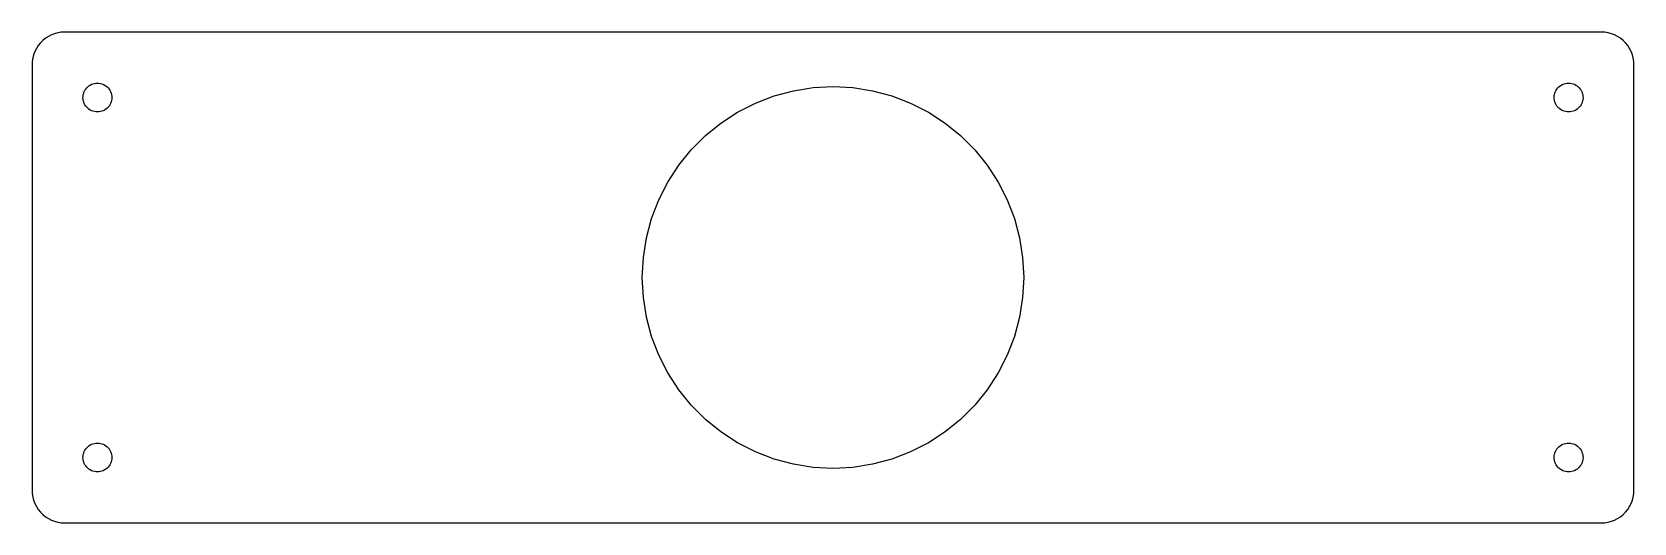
# Model space of a CAD drawing. Extents: x -147 to 147, y -45 to 45.
import ezdxf

# ---------------------------------------------------------------- set-up
doc = ezdxf.new("R2010")
doc.units = 0
doc.layers.get('0').update_dxf_attribs({"linetype": 'CONTINUOUS'})

msp = doc.modelspace()

# ---------------------------------------------------------------- linework, layer by layer
for points in [[(141.627, -44.9671), (142.247, -44.8689), (142.854, -44.7063), (143.44, -44.4813), (144, -44.1962), (144.527, -43.8541), (145.015, -43.4589), (145.459, -43.0148), (145.854, -42.5267), (146.196, -42), (146.481, -41.4404), (146.706, -40.8541), (146.869, -40.2475), (146.967, -39.6272), (147, -39), (147, 39), (146.967, 39.6272), (146.869, 40.2475), (146.706, 40.8541), (146.481, 41.4404), (146.196, 42), (145.854, 42.5267), (145.459, 43.0148), (145.015, 43.4589), (144.527, 43.8541), (144, 44.1962), (143.44, 44.4813), (142.854, 44.7063), (142.247, 44.8689), (141.627, 44.9671), (141, 45), (-141, 45), (-141.627, 44.9671), (-142.247, 44.8689), (-142.854, 44.7063), (-143.44, 44.4813), (-144, 44.1962), (-144.527, 43.8541), (-145.015, 43.4589), (-145.459, 43.0148), (-145.854, 42.5267), (-146.196, 42), (-146.481, 41.4404), (-146.706, 40.8541), (-146.869, 40.2475), (-146.967, 39.6272), (-147, 39), (-147, -39), (-146.967, -39.6272), (-146.869, -40.2475), (-146.706, -40.8541), (-146.481, -41.4404), (-146.196, -42), (-145.854, -42.5267), (-145.459, -43.0148), (-145.015, -43.4589), (-144.527, -43.8541), (-144, -44.1962), (-143.44, -44.4813), (-142.854, -44.7063), (-142.247, -44.8689), (-141.627, -44.9671), (-141, -45), (141, -45)], [(-135.277, 30.3645), (-135.551, 30.4079), (-135.819, 30.4797), (-136.078, 30.5791), (-136.325, 30.705), (-136.558, 30.8561), (-136.773, 31.0307), (-136.969, 31.2268), (-137.144, 31.4424), (-137.295, 31.675), (-137.421, 31.9221), (-137.52, 32.1811), (-137.592, 32.449), (-137.635, 32.723), (-137.65, 33), (-137.635, 33.277), (-137.592, 33.551), (-137.52, 33.8189), (-137.421, 34.0779), (-137.295, 34.325), (-137.144, 34.5576), (-136.969, 34.7732), (-136.773, 34.9693), (-136.558, 35.1439), (-136.325, 35.295), (-136.078, 35.4209), (-135.819, 35.5203), (-135.551, 35.5921), (-135.277, 35.6355), (-135, 35.65), (-134.723, 35.6355), (-134.449, 35.5921), (-134.181, 35.5203), (-133.922, 35.4209), (-133.675, 35.295), (-133.442, 35.1439), (-133.227, 34.9693), (-133.031, 34.7732), (-132.856, 34.5576), (-132.705, 34.325), (-132.579, 34.0779), (-132.48, 33.8189), (-132.408, 33.551), (-132.365, 33.277), (-132.35, 33), (-132.365, 32.723), (-132.408, 32.449), (-132.48, 32.1811), (-132.579, 31.9221), (-132.705, 31.675), (-132.856, 31.4424), (-133.031, 31.2268), (-133.227, 31.0307), (-133.442, 30.8561), (-133.675, 30.705), (-133.922, 30.5791), (-134.181, 30.4797), (-134.449, 30.4079), (-134.723, 30.3645), (-135, 30.35)], [(134.723, 30.3645), (134.449, 30.4079), (134.181, 30.4797), (133.922, 30.5791), (133.675, 30.705), (133.442, 30.8561), (133.227, 31.0307), (133.031, 31.2268), (132.856, 31.4424), (132.705, 31.675), (132.579, 31.9221), (132.48, 32.1811), (132.408, 32.449), (132.365, 32.723), (132.35, 33), (132.365, 33.277), (132.408, 33.551), (132.48, 33.8189), (132.579, 34.0779), (132.705, 34.325), (132.856, 34.5576), (133.031, 34.7732), (133.227, 34.9693), (133.442, 35.1439), (133.675, 35.295), (133.922, 35.4209), (134.181, 35.5203), (134.449, 35.5921), (134.723, 35.6355), (135, 35.65), (135.277, 35.6355), (135.551, 35.5921), (135.819, 35.5203), (136.078, 35.4209), (136.325, 35.295), (136.558, 35.1439), (136.773, 34.9693), (136.969, 34.7732), (137.144, 34.5576), (137.295, 34.325), (137.421, 34.0779), (137.52, 33.8189), (137.592, 33.551), (137.635, 33.277), (137.65, 33), (137.635, 32.723), (137.592, 32.449), (137.52, 32.1811), (137.421, 31.9221), (137.295, 31.675), (137.144, 31.4424), (136.969, 31.2268), (136.773, 31.0307), (136.558, 30.8561), (136.325, 30.705), (136.078, 30.5791), (135.819, 30.4797), (135.551, 30.4079), (135.277, 30.3645), (135, 30.35)], [(-3.6585, -34.8083), (-7.2769, -34.2352), (-10.8156, -33.287), (-14.2358, -31.9741), (-17.5, -30.3109), (-20.5725, -28.3156), (-23.4196, -26.0101), (-26.0101, -23.4196), (-28.3156, -20.5725), (-30.3109, -17.5), (-31.9741, -14.2358), (-33.287, -10.8156), (-34.2352, -7.2769), (-34.8083, -3.6585), (-35, 0), (-34.8083, 3.6585), (-34.2352, 7.2769), (-33.287, 10.8156), (-31.9741, 14.2358), (-30.3109, 17.5), (-28.3156, 20.5725), (-26.0101, 23.4196), (-23.4196, 26.0101), (-20.5725, 28.3156), (-17.5, 30.3109), (-14.2358, 31.9741), (-10.8156, 33.287), (-7.2769, 34.2352), (-3.6585, 34.8083), (0, 35), (3.6585, 34.8083), (7.2769, 34.2352), (10.8156, 33.287), (14.2358, 31.9741), (17.5, 30.3109), (20.5725, 28.3156), (23.4196, 26.0101), (26.0101, 23.4196), (28.3156, 20.5725), (30.3109, 17.5), (31.9741, 14.2358), (33.287, 10.8156), (34.2352, 7.2769), (34.8083, 3.6585), (35, 0), (34.8083, -3.6585), (34.2352, -7.2769), (33.287, -10.8156), (31.9741, -14.2358), (30.3109, -17.5), (28.3156, -20.5725), (26.0101, -23.4196), (23.4196, -26.0101), (20.5725, -28.3156), (17.5, -30.3109), (14.2358, -31.9741), (10.8156, -33.287), (7.2769, -34.2352), (3.6585, -34.8083), (0, -35)], [(-135.277, -35.6355), (-135.551, -35.5921), (-135.819, -35.5203), (-136.078, -35.4209), (-136.325, -35.295), (-136.558, -35.1439), (-136.773, -34.9693), (-136.969, -34.7732), (-137.144, -34.5576), (-137.295, -34.325), (-137.421, -34.0779), (-137.52, -33.8189), (-137.592, -33.551), (-137.635, -33.277), (-137.65, -33), (-137.635, -32.723), (-137.592, -32.449), (-137.52, -32.1811), (-137.421, -31.9221), (-137.295, -31.675), (-137.144, -31.4424), (-136.969, -31.2268), (-136.773, -31.0307), (-136.558, -30.8561), (-136.325, -30.705), (-136.078, -30.5791), (-135.819, -30.4797), (-135.551, -30.4079), (-135.277, -30.3645), (-135, -30.35), (-134.723, -30.3645), (-134.449, -30.4079), (-134.181, -30.4797), (-133.922, -30.5791), (-133.675, -30.705), (-133.442, -30.8561), (-133.227, -31.0307), (-133.031, -31.2268), (-132.856, -31.4424), (-132.705, -31.675), (-132.579, -31.9221), (-132.48, -32.1811), (-132.408, -32.449), (-132.365, -32.723), (-132.35, -33), (-132.365, -33.277), (-132.408, -33.551), (-132.48, -33.8189), (-132.579, -34.0779), (-132.705, -34.325), (-132.856, -34.5576), (-133.031, -34.7732), (-133.227, -34.9693), (-133.442, -35.1439), (-133.675, -35.295), (-133.922, -35.4209), (-134.181, -35.5203), (-134.449, -35.5921), (-134.723, -35.6355), (-135, -35.65)], [(134.723, -35.6355), (134.449, -35.5921), (134.181, -35.5203), (133.922, -35.4209), (133.675, -35.295), (133.442, -35.1439), (133.227, -34.9693), (133.031, -34.7732), (132.856, -34.5576), (132.705, -34.325), (132.579, -34.0779), (132.48, -33.8189), (132.408, -33.551), (132.365, -33.277), (132.35, -33), (132.365, -32.723), (132.408, -32.449), (132.48, -32.1811), (132.579, -31.9221), (132.705, -31.675), (132.856, -31.4424), (133.031, -31.2268), (133.227, -31.0307), (133.442, -30.8561), (133.675, -30.705), (133.922, -30.5791), (134.181, -30.4797), (134.449, -30.4079), (134.723, -30.3645), (135, -30.35), (135.277, -30.3645), (135.551, -30.4079), (135.819, -30.4797), (136.078, -30.5791), (136.325, -30.705), (136.558, -30.8561), (136.773, -31.0307), (136.969, -31.2268), (137.144, -31.4424), (137.295, -31.675), (137.421, -31.9221), (137.52, -32.1811), (137.592, -32.449), (137.635, -32.723), (137.65, -33), (137.635, -33.277), (137.592, -33.551), (137.52, -33.8189), (137.421, -34.0779), (137.295, -34.325), (137.144, -34.5576), (136.969, -34.7732), (136.773, -34.9693), (136.558, -35.1439), (136.325, -35.295), (136.078, -35.4209), (135.819, -35.5203), (135.551, -35.5921), (135.277, -35.6355), (135, -35.65)]]:
    msp.add_lwpolyline(points, close=True)

doc.saveas('drawing.dxf')
